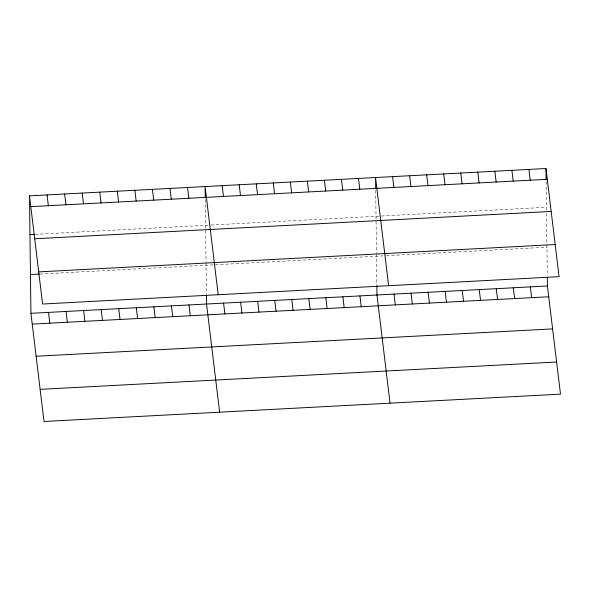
<?xml version="1.0" encoding="UTF-8"?>
<svg xmlns="http://www.w3.org/2000/svg" width="590" height="590" viewBox="0 0 590 590"><rect width="100%" height="100%" fill="white"/><g stroke="black" fill="none" stroke-linecap="round" stroke-linejoin="round"><path stroke-width="0.44" stroke-dasharray="2.95 2.21" d="M35.238 234.341L210.062 225.085M210.955 225.041L380.498 216.065M381.398 216.014L546.451 207.282M40.12 274.04L385.469 255.765M386.369 255.713L546.937 247.217M546.134 181.44L546.48 209.944M546.524 213.492L547.284 275.641M375.697 190.459L376.457 252.69M376.464 253.575L376.848 284.66M205.261 199.479L206.021 261.709M206.028 262.594L206.419 294.543"/><path stroke-width="0.89" d="M29.5 195.858L545.979 168.519L559.069 276.681L42.591 304.02L29.5 195.858L30.931 313.32L44.021 421.481L560.5 394.142L547.409 285.98L547.306 277.366M30.805 206.648L547.284 179.308M29.972 234.621L34.36 234.385M34.692 238.78L551.171 211.441M38.704 271.887L555.175 244.548M30.459 274.556L39.242 274.092M30.931 313.32L547.409 285.98M32.244 324.109L548.715 296.77M36.13 356.242L552.601 328.903M40.135 389.348L556.613 362.009M528.935 169.419L530.24 180.216M530.366 286.88L531.671 297.67M511.891 170.326L513.197 181.115M513.322 287.78L514.627 298.577M494.848 171.225L496.153 182.015M496.279 288.687L497.584 299.477M477.804 172.125L479.11 182.922M479.235 289.587L480.54 300.376M460.761 173.032L462.066 183.822M462.191 290.487L463.497 301.284M443.717 173.932L445.022 184.722M445.148 291.394L446.453 302.183M426.673 174.832L427.979 185.629M428.104 292.293L429.409 303.083M409.63 175.739L410.935 186.529M411.06 293.193L412.366 303.99M392.586 176.639L393.891 187.428M394.017 294.1L395.322 304.89M388.626 285.707L375.542 177.538L375.675 188.741M390.064 403.162L376.973 295L376.855 285.523M358.499 178.446L359.804 189.235M359.93 295.9L361.235 306.697M341.455 179.345L342.761 190.135M342.886 296.807L344.191 307.596M324.411 180.245L325.717 191.042M325.842 297.707L327.148 308.496M307.368 181.145L308.673 191.942M308.799 298.606L310.104 309.403M290.324 182.052L291.63 192.842M291.755 299.514L293.06 310.303M273.281 182.952L274.586 193.741M274.711 300.413L276.017 311.203M256.23 183.851L257.542 194.648M257.668 301.313L258.973 312.11M239.186 184.759L240.499 195.548M240.624 302.22L241.93 313.01M222.142 185.658L223.455 196.448M223.581 303.12L224.886 313.91M218.189 294.727L205.099 186.558L205.239 197.761M219.628 412.189L206.537 304.02L206.434 295.406M187.539 187.487L188.844 198.284M188.977 304.949L190.282 315.746M169.979 188.424L171.284 199.214M171.417 305.878L172.722 316.675M152.419 189.353L153.725 200.143M153.857 306.807L155.163 317.604M134.859 190.282L136.165 201.072M136.297 307.737L137.603 318.534M117.299 191.212L118.605 202.001M118.738 308.666L120.043 319.463M99.74 192.141L101.045 202.931M101.178 309.595L102.483 320.392M82.18 193.07L83.485 203.86M83.618 310.524L84.923 321.321M64.62 193.999L65.925 204.789M66.058 311.454L67.363 322.251M47.06 194.929L48.365 205.718M48.491 312.383L49.803 323.18M545.979 168.519L546.111 179.714"/></g></svg>
